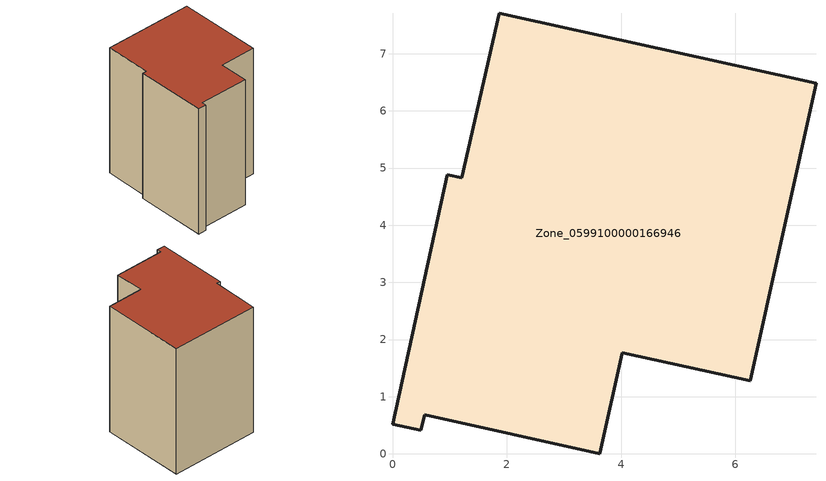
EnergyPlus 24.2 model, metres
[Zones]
Zone_0599100000166946
 floor ground (C_G): 4.02,1.77 3.63,0 0.56,0.68 0.49,0.41 0,0.52 0.96,4.88 1.21,4.83 1.87,7.71 7.41,6.48 6.26,1.28 z0
 wall outside (C_F): 1.21,4.83 0.96,4.88 0,0.52 0.49,0.41 0.56,0.68 3.63,0 4.02,1.77 6.26,1.28 7.41,6.48 1.87,7.71 1.21,4.83 z0:8.38
 roof outside (C_R): 7.41,6.48 1.87,7.71 1.21,4.83 0.96,4.88 0,0.52 0.49,0.41 0.56,0.68 3.63,0 4.02,1.77 6.26,1.28 z8.38
[BUILDING]
Pand.0599100000166946: North Axis=0; Terrain=City; Loads Convergence Tolerance Value=0.04; Temperature Convergence Tolerance Value=0.4; Solar Distribution=FullExterior; Maximum Number of Warmup Days=25; Minimum Number of Warmup Days=1
[Site:Location]
Rotterdam.The.Hague.AP_ZH_NLD Design_Conditions: Latitude=51.96; Longitude=4.45; Time Zone=1; Elevation=-4.5
[SITE:GROUNDTEMPERATURE:BUILDINGSURFACE]
18, 18, 18, 18, 18, 18, 18, 18, 18, 18, 18, 18
[MATERIAL] Thermal Absorptance=0.9; Solar Absorptance=0.7; Visible Absorptance=0.7
Name | Roughness | Thickness | Conductivity | Density | Specific Heat
G.TC.1975-1991 | MediumSmooth | 0.15 | 0.288461 | 540 | 1210
F.TC.1975-1991 | Rough | 0.3 | 0.230769 | 1920 | 840
R.TC.1975-1991 | MediumRough | 0.2 | 0.153846 | 1500 | 1000
[CONSTRUCTION]
C_G: G.TC.1975-1991
C_F: F.TC.1975-1991
C_R: R.TC.1975-1991
[ZONE]
Zone_0599100000166946: Type=1; Multiplier=1; Ceiling Height=Autocalculate; Volume=Autocalculate; Floor Area=autocalculate; Part of Total Floor Area=Yes
[ZONEINFILTRATION:DESIGNFLOWRATE]
Infil_Zone_0599100000166946: Zone or ZoneList or Space or SpaceList=Zone_0599100000166946; Schedule=AlwaysOn; Design Flow Rate Calculation Method=Flow/Area; Flow Rate per Floor Area=0.003; Constant Term Coefficient=1; Temperature Term Coefficient=0; Velocity Term Coefficient=0; Velocity Squared Term Coefficient=0
[HVACTEMPLATE:ZONE:IDEALLOADSAIRSYSTEM]
Zone_0599100000166946: Maximum Heating Supply Air Temperature=50; Minimum Cooling Supply Air Temperature=13; Maximum Heating Supply Air Humidity Ratio=0.0156; Minimum Cooling Supply Air Humidity Ratio=0.0077; Heating Limit=NoLimit; Cooling Limit=NoLimit; Dehumidification Control Type=ConstantSensibleHeatRatio; Cooling Sensible Heat Ratio=0.7; Dehumidification Setpoint=60; Humidification Control Type=None; Humidification Setpoint=30; Outdoor Air Method=None; Outdoor Air Flow Rate per Person=0.00944; Outdoor Air Flow Rate per Zone Floor Area=0; Outdoor Air Flow Rate per Zone=0; Demand Controlled Ventilation Type=None; Outdoor Air Economizer Type=NoEconomizer; Heat Recovery Type=None; Sensible Heat Recovery Effectiveness=0.7; Latent Heat Recovery Effectiveness=0.65
[ZONECONTROL:THERMOSTAT]
ThermostatControl_Zone_0599100000166946: Zone or ZoneList=Zone_0599100000166946; Control Type Schedule=DualSetpointControlType; Control 1=Thermostat_Zone_0599100000166946; Temperature Difference Between Cutout And Setpoint=0
[THERMOSTATSETPOINT:DUALSETPOINT]
Thermostat_Zone_0599100000166946: Heating Setpoint Temperature Schedule=HeatingSetpoint_Zone_0599100000166946; Cooling Setpoint Temperature Schedule=CoolingSetpoint_Zone_0599100000166946
[SCHEDULE:COMPACT]
HeatingSetpoint_Zone_0599100000166946: Through: 12/31, For: AllDays, Until: 24:00, 21
CoolingSetpoint_Zone_0599100000166946: Through: 12/31, For: AllDays, Until: 24:00, 24
DualSetpointControlType: Through: 12/31, For: AllDays, Until: 24:00, 4
AlwaysOn: Through: 12/31, For: AllDays, Until: 24:00, 1
